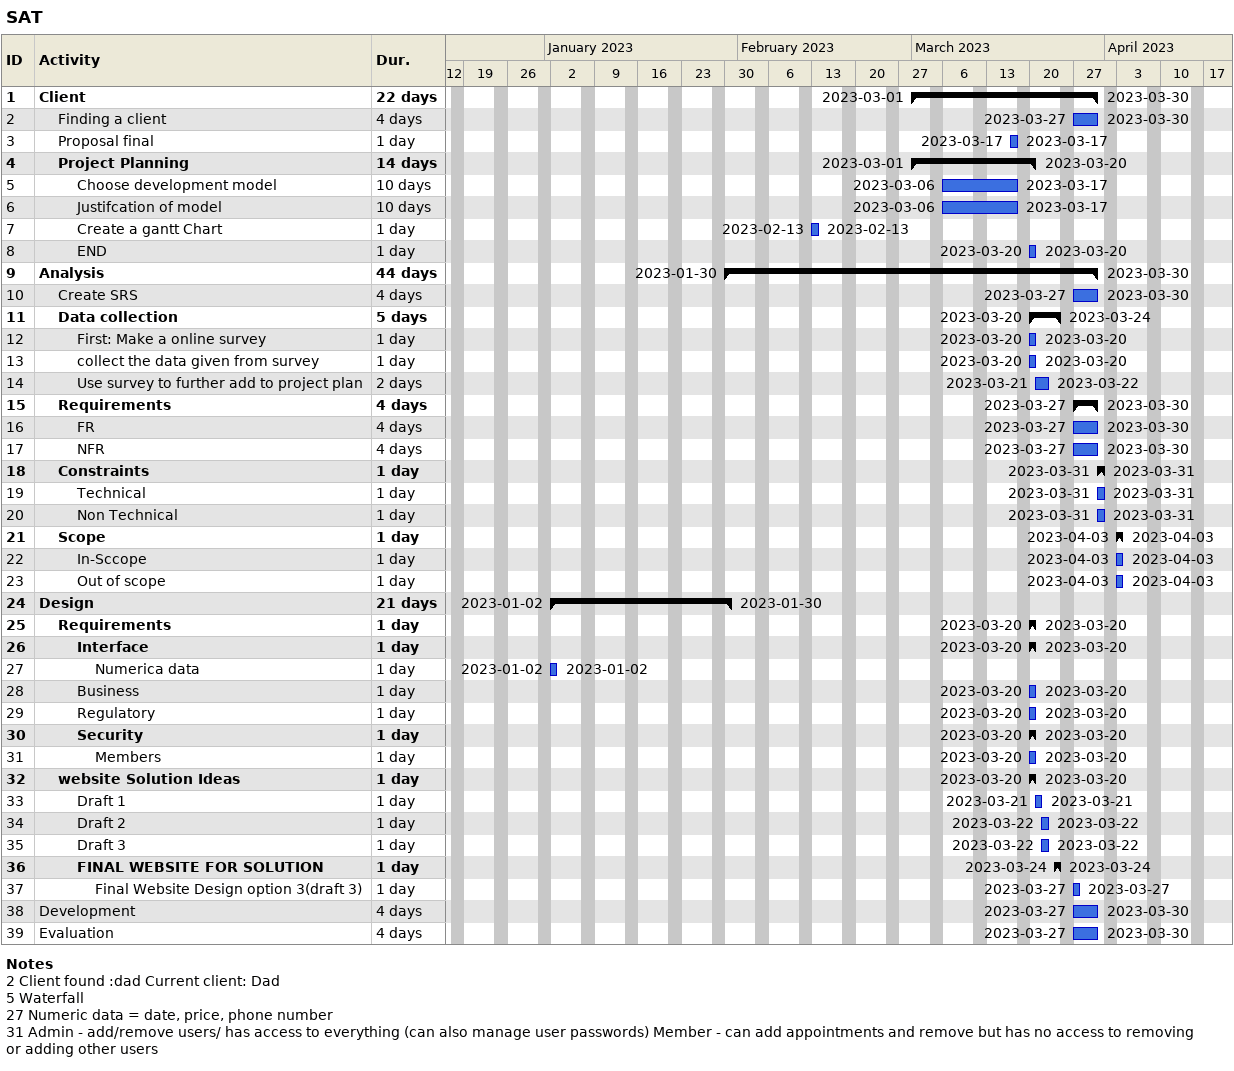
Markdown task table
SAT

| ID | Level | Task | Duration | Start | Finish |
|---|---|---|---|---|---|
| 1 | 1 | **Client** | 22d | 2023-03-01 | 2023-03-30 |
| 2 | 2 | Finding a client | 4d | 2023-03-27 | 2023-03-30 |
| 3 | 2 | Proposal final | 1d | 2023-03-17 | 2023-03-17 |
| 4 | 2 | **Project Planning** | 14d | 2023-03-01 | 2023-03-20 |
| 5 | 3 | Choose development model | 10d | 2023-03-06 | 2023-03-17 |
| 6 | 3 | Justifcation of model | 10d | 2023-03-06 | 2023-03-17 |
| 7 | 3 | Create a gantt Chart | 1d | 2023-02-13 | 2023-02-13 |
| 8 | 3 | END | 1d | 2023-03-20 | 2023-03-20 |
| 9 | 1 | **Analysis** | 44d | 2023-01-30 | 2023-03-30 |
| 10 | 2 | Create SRS | 4d | 2023-03-27 | 2023-03-30 |
| 11 | 2 | **Data collection** | 5d | 2023-03-20 | 2023-03-24 |
| 12 | 3 | First: Make a online survey | 1d | 2023-03-20 | 2023-03-20 |
| 13 | 3 | collect the data given from survey | 1d | 2023-03-20 | 2023-03-20 |
| 14 | 3 | Use survey to further add to project plan | 2d | 2023-03-21 | 2023-03-22 |
| 15 | 2 | **Requirements** | 4d | 2023-03-27 | 2023-03-30 |
| 16 | 3 | FR | 4d | 2023-03-27 | 2023-03-30 |
| 17 | 3 | NFR | 4d | 2023-03-27 | 2023-03-30 |
| 18 | 2 | **Constraints** | 1d | 2023-03-31 | 2023-03-31 |
| 19 | 3 | Technical | 1d | 2023-03-31 | 2023-03-31 |
| 20 | 3 | Non Technical | 1d | 2023-03-31 | 2023-03-31 |
| 21 | 2 | **Scope** | 1d | 2023-04-03 | 2023-04-03 |
| 22 | 3 | In-Sccope | 1d | 2023-04-03 | 2023-04-03 |
| 23 | 3 | Out of scope | 1d | 2023-04-03 | 2023-04-03 |
| 24 | 1 | **Design** | 21d | 2023-01-02 | 2023-01-30 |
| 25 | 2 | **Requirements** | 1d | 2023-03-20 | 2023-03-20 |
| 26 | 3 | **Interface** | 1d | 2023-03-20 | 2023-03-20 |
| 27 | 4 | Numerica data | 1d | 2023-01-02 | 2023-01-02 |
| 28 | 3 | Business | 1d | 2023-03-20 | 2023-03-20 |
| 29 | 3 | Regulatory | 1d | 2023-03-20 | 2023-03-20 |
| 30 | 3 | **Security** | 1d | 2023-03-20 | 2023-03-20 |
| 31 | 4 | Members | 1d | 2023-03-20 | 2023-03-20 |
| 32 | 2 | **website Solution Ideas** | 1d | 2023-03-20 | 2023-03-20 |
| 33 | 3 | Draft 1 | 1d | 2023-03-21 | 2023-03-21 |
| 34 | 3 | Draft 2 | 1d | 2023-03-22 | 2023-03-22 |
| 35 | 3 | Draft 3 | 1d | 2023-03-22 | 2023-03-22 |
| 36 | 3 | **FINAL WEBSITE FOR SOLUTION** | 1d | 2023-03-24 | 2023-03-24 |
| 37 | 4 | Final Website Design option 3(draft 3) | 1d | 2023-03-27 | 2023-03-27 |
| 38 | 1 | Development | 4d | 2023-03-27 | 2023-03-30 |
| 39 | 1 | Evaluation | 4d | 2023-03-27 | 2023-03-30 |

Notes
- 2: Client found :dad Current client: Dad
- 5: Waterfall
- 27: Numeric data = date, price, phone number
- 31: Admin - add/remove users/ has access to everything (can also manage user passwords) Member - can add appointments and remove but has no access to removing or adding other users
